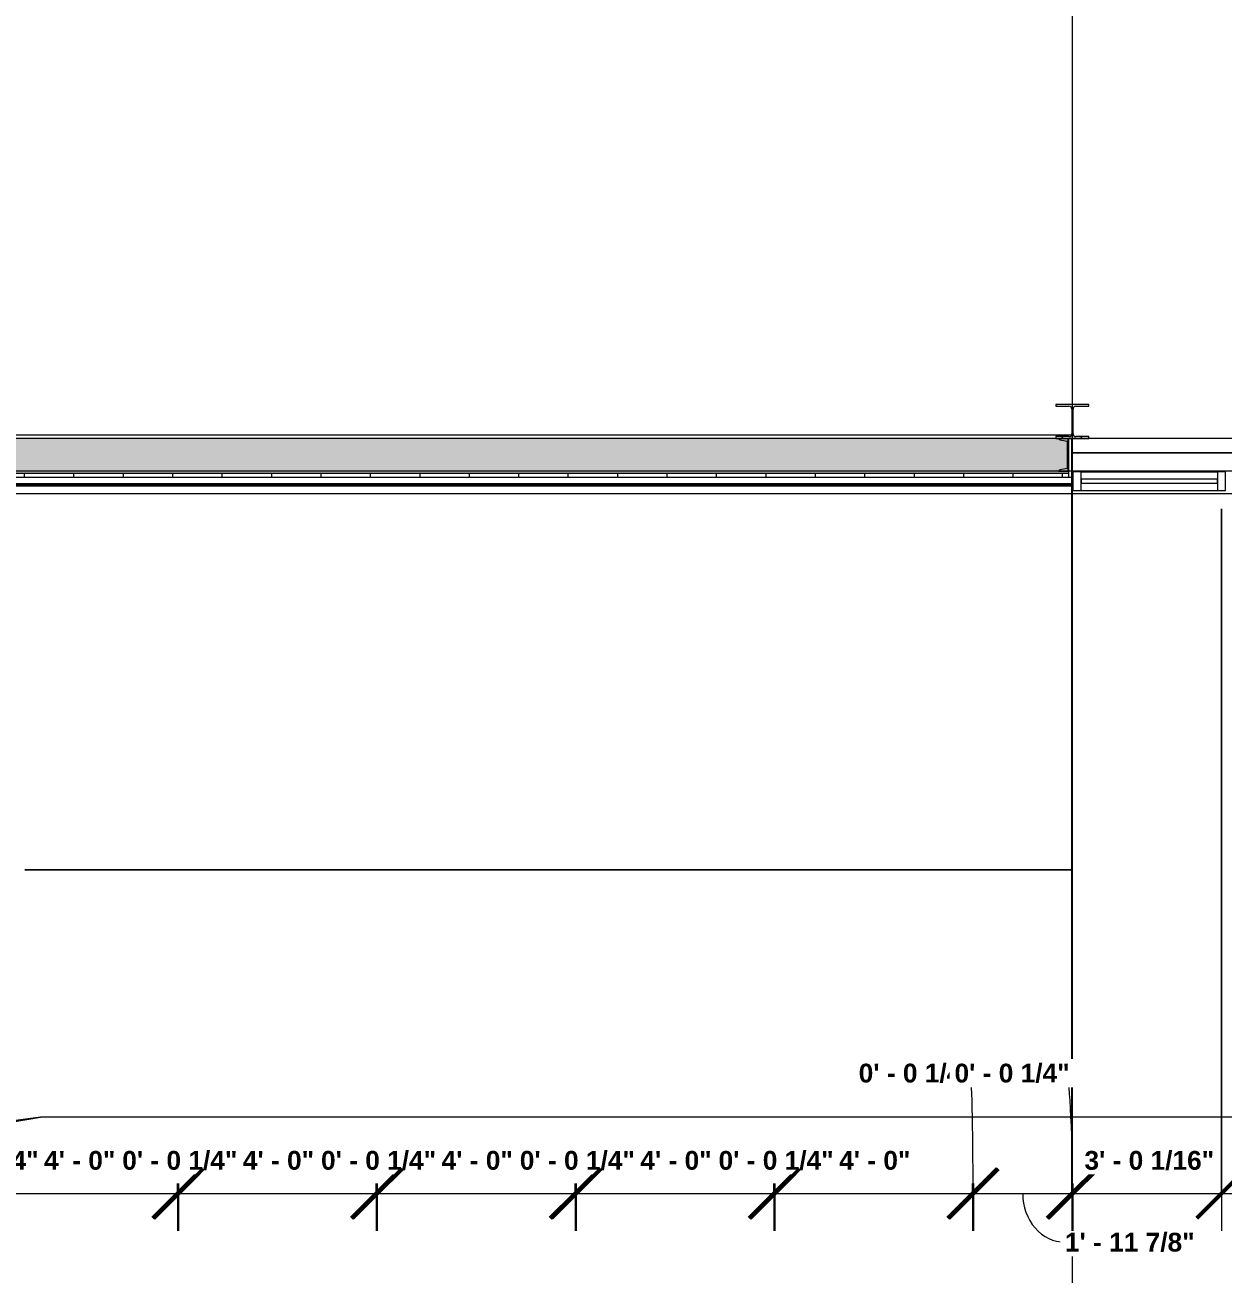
# Model space of a CAD drawing. Header units: inches. Extents: x 21568 to 24810, y -23559 to -20467.
# Drawn here: x 23700.1 to 23990.9, y -22990.2 to -22686.9 of the extents above; entities that cross this region are included whole.
import ezdxf

# ---------------------------------------------------------------- set-up
doc = ezdxf.new("R2010")
doc.units = ezdxf.units.IN
doc.header["$MEASUREMENT"] = 0
doc.linetypes.add('Grid Line 1_2_', pattern=[0.875, 0.5, -0.125, 0.125, -0.125])
for name, color, linetype, lineweight in [('A-ANNO-DIMS', 211, 'Continuous', 9), ('A-ANNO-DIMS-96', 211, 'Continuous', 9), ('A-FLOR', 192, 'Continuous', 20), ('A-GLAZ-CURT', 52, 'Continuous', 20), ('A-GLAZ-CWMG', 51, 'Continuous', 20), ('A-SITE-ROAD', 130, 'Continuous', 20), ('A-SITE-SWLK', 140, 'Continuous', 20), ('A-WALL', 113, 'Continuous', 20), ('A-WALL-PATT', 111, 'Continuous', 50), ('C-TOPO', 7, 'Continuous', 20), ('L-SITE-WALL', 31, 'Continuous', 20), ('S-COLS', 52, 'Continuous', 20), ('S-GRID', 1, 'Continuous', 9)]:
    doc.layers.add(name, color=color, linetype=linetype, lineweight=lineweight)
doc.styles.add('Arial_B_1', font='arialbd.ttf', dxfattribs={"height": 4.566403})
doc.dimstyles.new('OD_Dimension_2', dxfattribs={"dimscale": 12, "dimtxt": 4.5, "dimasz": 1, "dimexe": 0.75, "dimexo": 0.5, "dimgap": 0.375, "dimtad": 1, "dimdec": 4, "dimrnd": 0.0625, "dimzin": 1, "dimdsep": 46, "dimlunit": 4, "dimtxsty": 'Arial_B_1', "dimblk1": 'OBLIQUE', "dimblk2": 'OBLIQUE', "dimsah": 1, "dimcen": 0.09, "dimdle": 0.75, "dimazin": 0, "dimtfac": 1, "dimtdec": 4, "dimtix": 1, "dimtmove": 0, "dimatfit": 3, "dimfxl": 1, "dimtvp": 1, "dimtfill": 1, "dimfrac": 2, "dimtolj": 1, "dimtzin": 0, "dimlwd": 13, "dimlwe": 13, "dimarcsym": 2})
doc.dimstyles.new('OD_Dimension_2_1', dxfattribs={"dimscale": 12, "dimtxt": 4.5, "dimasz": 1, "dimexe": 0.75, "dimexo": 0.5, "dimgap": 0.375, "dimtad": 1, "dimdec": 4, "dimrnd": 0.0625, "dimzin": 1, "dimdsep": 46, "dimlunit": 4, "dimtxsty": 'Arial_B_1', "dimblk1": 'OBLIQUE', "dimblk2": 'OBLIQUE', "dimsah": 1, "dimcen": 0.09, "dimdle": 0.75, "dimazin": 0, "dimtfac": 1, "dimtdec": 4, "dimtix": 1, "dimtmove": 0, "dimatfit": 3, "dimfxl": 1, "dimtvp": 1, "dimtfill": 1, "dimfrac": 2, "dimtolj": 1, "dimtzin": 0, "dimlwd": 13, "dimlwe": 13, "dimarcsym": 2})
doc.dimstyles.new('OD_Dimension_2_3', dxfattribs={"dimscale": 12, "dimtxt": 4.5, "dimasz": 1, "dimexe": 0.75, "dimexo": 0.5, "dimgap": 0.375, "dimtad": 1, "dimdec": 4, "dimrnd": 0.0625, "dimzin": 1, "dimdsep": 46, "dimlunit": 4, "dimtxsty": 'Arial_B_1', "dimblk1": 'OBLIQUE', "dimblk2": 'OBLIQUE', "dimsah": 1, "dimcen": 0.09, "dimdle": 0.75, "dimazin": 0, "dimtfac": 1, "dimtdec": 4, "dimtix": 1, "dimtmove": 0, "dimatfit": 3, "dimfxl": 1, "dimtvp": 1, "dimtfill": 1, "dimfrac": 2, "dimtolj": 1, "dimtzin": 0, "dimlwd": 13, "dimlwe": 13, "dimarcsym": 2})
doc.dimstyles.new('OD_Dimension_2_4', dxfattribs={"dimscale": 12, "dimtxt": 4.5, "dimasz": 1, "dimexe": 0.75, "dimexo": 0.5, "dimgap": 0.375, "dimtad": 1, "dimdec": 4, "dimrnd": 0.0625, "dimzin": 1, "dimdsep": 46, "dimlunit": 4, "dimtxsty": 'Arial_B_1', "dimblk1": 'OBLIQUE', "dimblk2": 'OBLIQUE', "dimsah": 1, "dimcen": 0.09, "dimdle": 0.75, "dimazin": 0, "dimtfac": 1, "dimtdec": 4, "dimtix": 1, "dimtmove": 1, "dimatfit": 3, "dimfxl": 1, "dimtvp": 1, "dimtfill": 1, "dimfrac": 2, "dimtolj": 1, "dimtzin": 0, "dimlwd": 13, "dimlwe": 13, "dimarcsym": 2})

# ---------------------------------------------------------------- blocks, each defined once
blk = doc.blocks.new('Struct_Xcel_Sports Complex_rvt-1-Enlarged First Floor Plan _West_')
at = {"layer": 'A-FLOR', "color": 43, "lineweight": 13}
blk.add_line((24132.95, -22790.8), (23954.27, -22790.8), dxfattribs=at)
at = {"layer": 'L-SITE-WALL', "color": 43, "lineweight": 13}
for p, q in [((23954.27, -22790.8), (24132.95, -22790.8)), ((23954.52, -22798.8), (23375.27, -22798.8))]:
    blk.add_line(p, q, dxfattribs=at)
blk = doc.blocks.new('W-Wide Flange-Column - B2_E-V3-Enlarged First Floor Plan _West_')
at = {"layer": 'S-COLS', "lineweight": 9}
h = blk.add_hatch(dxfattribs=at)
h.set_pattern_fill('FP_4', color=8, style=0, pattern_type=2)
h.set_pattern_definition([(225, (23954.39, -22783.178), (9.503515, -9.503515), []), (225, (23954.39, -22797.578), (9.503515, -9.503515), [])])
h.paths.add_polyline_path([(-4, 4.13), (-4, 3.69), (-0.84, 3.69), (-0.35, 3.49), (-0.14, 3), (-0.14, -3), (-0.35, -3.49), (-0.84, -3.69), (-4, -3.69), (-4, -4.12), (4, -4.12), (4, -3.69), (0.84, -3.69), (0.35, -3.49), (0.14, -3), (0.14, 3), (0.35, 3.49), (0.84, 3.69), (4, 3.69), (4, 4.13)], flags=0)
at = {"layer": 'S-COLS', "color": 7}
for p, q in [((4, 4.13), (-4, 4.13)), ((-4, 4.13), (-4, 3.69)), ((-4, 3.69), (-0.84, 3.69)), ((0.84, 3.69), (4, 3.69)), ((4, 3.69), (4, 4.13)), ((-0.14, 3), (-0.14, -3)), ((0.14, -3), (0.14, 3)), ((-0.84, -3.69), (-4, -3.69)), ((-4, -3.69), (-4, -4.12)), ((-4, -4.12), (4, -4.12)), ((4, -3.69), (0.84, -3.69)), ((4, -4.12), (4, -3.69))]:
    blk.add_line(p, q, dxfattribs=at)
for centre, start, end in [((-0.84, 3), 0, 90), ((0.84, 3), 90, 180), ((-0.84, -3), 270, 0), ((0.84, -3), 180, 270)]:
    blk.add_arc(centre, 0.691, start, end, dxfattribs=at)
blk = doc.blocks.new('Rectangular Mullion - Exterior 2_ x 4_5_-1142339-Enlarged First Floor Plan _West_')
at = {"layer": 'A-GLAZ-CWMG', "color": 7}
for p, q in [((-2, 3), (0, 3)), ((-2, -1.5), (-2, 3)), ((0, 3), (0, -1.5)), ((0, -1.5), (-2, -1.5))]:
    blk.add_line(p, q, dxfattribs=at)
blk = doc.blocks.new('System Panel - INSULATED LOW-E GLAZING _SEE ELEVATIONS FOR U-FACTOR_ SHGC_ _ LT_-1142335-Enlarged First Floor Plan _West_')
at = {"layer": 'A-GLAZ-CURT', "color": 7}
for p, q in [((16.53125, -0.25), (-16.53125, -0.25)), ((-16.53125, -0.25), (-16.53125, -1.25)), ((-16.53125, -1.25), (16.53125, -1.25)), ((16.53125, -1.25), (16.53125, -0.25))]:
    blk.add_line(p, q, dxfattribs=at)
at = {"layer": 'A-GLAZ-CURT', "color": 10, "lineweight": 13}
for p, q in [((-16.53125, -1.25), (-16.53125, -0.25)), ((16.53125, -0.25), (-16.53125, -0.25)), ((-16.53125, -1.25), (16.53125, -1.25)), ((16.53125, -0.25), (16.53125, -1.25))]:
    blk.add_line(p, q, dxfattribs=at)
blk = doc.blocks.new('Rectangular Mullion - Exterior 2_ x 4_5_-1136166-Enlarged First Floor Plan _West_')
at = {"layer": 'A-GLAZ-CWMG', "color": 43, "lineweight": 13}
for p, q in [((23956.52, -22795.43), (23989.58, -22795.43)), ((23956.52, -22799.93), (23989.58, -22799.93))]:
    blk.add_line(p, q, dxfattribs=at)
blk = doc.blocks.new('Rectangular Mullion - Exterior 2_ x 4_5_-1115231-Enlarged First Floor Plan _West_')
at = {"layer": 'A-GLAZ-CWMG', "color": 7}
for p, q in [((-1, 3), (1, 3)), ((-1, -1.5), (-1, 3)), ((1, 3), (1, -1.5)), ((1, -1.5), (-1, -1.5))]:
    blk.add_line(p, q, dxfattribs=at)
blk = doc.blocks.new('DIMBLOCK143-Enlarged First Floor Plan _West_')
at = {"layer": 'A-ANNO-DIMS-96', "lineweight": 50}
for p, q in [((23688.89, -22970.65), (23694.89, -22964.65)), ((23689.14, -22970.65), (23695.14, -22964.65)), ((23688.89, -22970.65), (23682.89, -22976.65)), ((23689.14, -22970.65), (23683.14, -22976.65))]:
    blk.add_line(p, q, dxfattribs=at)
at = {"layer": 'A-ANNO-DIMS-96', "lineweight": 13}
for p, q in [((23688.89, -22968.16), (23688.89, -22979.65)), ((23688.89, -22970.65), (23688.89, -22968.16)), ((23689.14, -22968.16), (23689.14, -22979.65)), ((23689.14, -22970.65), (23689.14, -22968.16)), ((23688.89, -22970.65), (23689.14, -22970.65))]:
    blk.add_line(p, q, dxfattribs=at)
at = {"layer": 'A-ANNO-DIMS-96', "color": 0, "lineweight": 13, "insert": (23675.48, -22960.29), "char_height": 4.5664, "width": 32.4857, "attachment_point": 1, "line_spacing_factor": 0.938532, "style": 'Arial_B_1', "bg_fill": 3, "box_fill_scale": 1.25, "bg_fill_color": 0, "bg_fill_transparency": 0}
blk.add_mtext('0\' - 0 1/4"', dxfattribs=at)
blk = doc.blocks.new('_Oblique')
at = {"color": 0, "linetype": 'ByBlock', "lineweight": -2}
blk.add_line((-0.5, -0.5), (0.5, 0.5), dxfattribs=at)
blk = doc.blocks.new('DIMBLOCK144-Enlarged First Floor Plan _West_')
at = {"layer": 'A-ANNO-DIMS-96', "lineweight": 50}
for p, q in [((23689.14, -22970.65), (23695.14, -22964.65)), ((23737.14, -22970.65), (23743.14, -22964.65)), ((23689.14, -22970.65), (23683.14, -22976.65)), ((23737.14, -22970.65), (23731.14, -22976.65))]:
    blk.add_line(p, q, dxfattribs=at)
at = {"layer": 'A-ANNO-DIMS-96', "lineweight": 13}
for p, q in [((23689.14, -22968.16), (23689.14, -22979.65)), ((23689.14, -22970.65), (23689.14, -22968.16)), ((23737.14, -22968.16), (23737.14, -22979.65)), ((23737.14, -22970.65), (23737.14, -22968.16)), ((23689.14, -22970.65), (23737.14, -22970.65))]:
    blk.add_line(p, q, dxfattribs=at)
at = {"layer": 'A-ANNO-DIMS-96', "color": 0, "lineweight": 13, "insert": (23704.75, -22960.29), "char_height": 4.566, "width": 20.1429, "attachment_point": 1, "line_spacing_factor": 0.938532, "style": 'Arial_B_1', "bg_fill": 3, "box_fill_scale": 1.25, "bg_fill_color": 0, "bg_fill_transparency": 0}
blk.add_mtext('4\' - 0"', dxfattribs=at)
blk = doc.blocks.new('DIMBLOCK145-Enlarged First Floor Plan _West_')
at = {"layer": 'A-ANNO-DIMS-96', "lineweight": 50}
for p, q in [((23737.14, -22970.65), (23743.14, -22964.65)), ((23737.39, -22970.65), (23743.39, -22964.65)), ((23737.14, -22970.65), (23731.14, -22976.65)), ((23737.39, -22970.65), (23731.39, -22976.65))]:
    blk.add_line(p, q, dxfattribs=at)
at = {"layer": 'A-ANNO-DIMS-96', "lineweight": 13}
for p, q in [((23737.14, -22968.16), (23737.14, -22979.65)), ((23737.14, -22970.65), (23737.14, -22968.16)), ((23737.39, -22968.16), (23737.39, -22979.65)), ((23737.39, -22970.65), (23737.39, -22968.16)), ((23737.14, -22970.65), (23737.39, -22970.65))]:
    blk.add_line(p, q, dxfattribs=at)
at = {"layer": 'A-ANNO-DIMS-96', "color": 0, "lineweight": 13, "insert": (23723.73, -22960.29), "char_height": 4.5664, "width": 32.4857, "attachment_point": 1, "line_spacing_factor": 0.938532, "style": 'Arial_B_1', "bg_fill": 3, "box_fill_scale": 1.25, "bg_fill_color": 0, "bg_fill_transparency": 0}
blk.add_mtext('0\' - 0 1/4"', dxfattribs=at)
blk = doc.blocks.new('DIMBLOCK146-Enlarged First Floor Plan _West_')
at = {"layer": 'A-ANNO-DIMS-96', "lineweight": 50}
for p, q in [((23737.39, -22970.65), (23743.39, -22964.65)), ((23785.39, -22970.65), (23791.39, -22964.65)), ((23737.39, -22970.65), (23731.39, -22976.65)), ((23785.39, -22970.65), (23779.39, -22976.65))]:
    blk.add_line(p, q, dxfattribs=at)
at = {"layer": 'A-ANNO-DIMS-96', "lineweight": 13}
for p, q in [((23737.39, -22968.16), (23737.39, -22979.65)), ((23737.39, -22970.65), (23737.39, -22968.16)), ((23785.39, -22968.16), (23785.39, -22979.65)), ((23785.39, -22970.65), (23785.39, -22968.16)), ((23737.39, -22970.65), (23785.39, -22970.65))]:
    blk.add_line(p, q, dxfattribs=at)
at = {"layer": 'A-ANNO-DIMS-96', "color": 0, "lineweight": 13, "insert": (23753, -22960.29), "char_height": 4.566, "width": 20.1429, "attachment_point": 1, "line_spacing_factor": 0.938532, "style": 'Arial_B_1', "bg_fill": 3, "box_fill_scale": 1.25, "bg_fill_color": 0, "bg_fill_transparency": 0}
blk.add_mtext('4\' - 0"', dxfattribs=at)
blk = doc.blocks.new('DIMBLOCK147-Enlarged First Floor Plan _West_')
at = {"layer": 'A-ANNO-DIMS-96', "lineweight": 50}
for p, q in [((23785.39, -22970.65), (23791.39, -22964.65)), ((23785.64, -22970.65), (23791.64, -22964.65)), ((23785.39, -22970.65), (23779.39, -22976.65)), ((23785.64, -22970.65), (23779.64, -22976.65))]:
    blk.add_line(p, q, dxfattribs=at)
at = {"layer": 'A-ANNO-DIMS-96', "lineweight": 13}
for p, q in [((23785.39, -22968.16), (23785.39, -22979.65)), ((23785.39, -22970.65), (23785.39, -22968.16)), ((23785.64, -22968.16), (23785.64, -22979.65)), ((23785.64, -22970.65), (23785.64, -22968.16)), ((23785.39, -22970.65), (23785.64, -22970.65))]:
    blk.add_line(p, q, dxfattribs=at)
at = {"layer": 'A-ANNO-DIMS-96', "color": 0, "lineweight": 13, "insert": (23771.98, -22960.29), "char_height": 4.5664, "width": 32.4857, "attachment_point": 1, "line_spacing_factor": 0.938532, "style": 'Arial_B_1', "bg_fill": 3, "box_fill_scale": 1.25, "bg_fill_color": 0, "bg_fill_transparency": 0}
blk.add_mtext('0\' - 0 1/4"', dxfattribs=at)
blk = doc.blocks.new('DIMBLOCK148-Enlarged First Floor Plan _West_')
at = {"layer": 'A-ANNO-DIMS-96', "lineweight": 50}
for p, q in [((23785.64, -22970.65), (23791.64, -22964.65)), ((23833.64, -22970.65), (23839.64, -22964.65)), ((23785.64, -22970.65), (23779.64, -22976.65)), ((23833.64, -22970.65), (23827.64, -22976.65))]:
    blk.add_line(p, q, dxfattribs=at)
at = {"layer": 'A-ANNO-DIMS-96', "lineweight": 13}
for p, q in [((23785.64, -22968.16), (23785.64, -22979.65)), ((23785.64, -22970.65), (23785.64, -22968.16)), ((23833.64, -22968.16), (23833.64, -22979.65)), ((23833.64, -22970.65), (23833.64, -22968.16)), ((23785.64, -22970.65), (23833.64, -22970.65))]:
    blk.add_line(p, q, dxfattribs=at)
at = {"layer": 'A-ANNO-DIMS-96', "color": 0, "lineweight": 13, "insert": (23801.25, -22960.29), "char_height": 4.566, "width": 20.1429, "attachment_point": 1, "line_spacing_factor": 0.938532, "style": 'Arial_B_1', "bg_fill": 3, "box_fill_scale": 1.25, "bg_fill_color": 0, "bg_fill_transparency": 0}
blk.add_mtext('4\' - 0"', dxfattribs=at)
blk = doc.blocks.new('DIMBLOCK149-Enlarged First Floor Plan _West_')
at = {"layer": 'A-ANNO-DIMS-96', "lineweight": 50}
for p, q in [((23833.64, -22970.65), (23839.64, -22964.65)), ((23833.89, -22970.65), (23839.89, -22964.65)), ((23833.64, -22970.65), (23827.64, -22976.65)), ((23833.89, -22970.65), (23827.89, -22976.65))]:
    blk.add_line(p, q, dxfattribs=at)
at = {"layer": 'A-ANNO-DIMS-96', "lineweight": 13}
for p, q in [((23833.64, -22968.16), (23833.64, -22979.65)), ((23833.64, -22970.65), (23833.64, -22968.16)), ((23833.89, -22968.16), (23833.89, -22979.65)), ((23833.89, -22970.65), (23833.89, -22968.16)), ((23833.64, -22970.65), (23833.89, -22970.65))]:
    blk.add_line(p, q, dxfattribs=at)
at = {"layer": 'A-ANNO-DIMS-96', "color": 0, "lineweight": 13, "insert": (23820.23, -22960.29), "char_height": 4.5664, "width": 32.4857, "attachment_point": 1, "line_spacing_factor": 0.938532, "style": 'Arial_B_1', "bg_fill": 3, "box_fill_scale": 1.25, "bg_fill_color": 0, "bg_fill_transparency": 0}
blk.add_mtext('0\' - 0 1/4"', dxfattribs=at)
blk = doc.blocks.new('DIMBLOCK150-Enlarged First Floor Plan _West_')
at = {"layer": 'A-ANNO-DIMS-96', "lineweight": 50}
for p, q in [((23833.89, -22970.65), (23839.89, -22964.65)), ((23881.89, -22970.65), (23887.89, -22964.65)), ((23833.89, -22970.65), (23827.89, -22976.65)), ((23881.89, -22970.65), (23875.89, -22976.65))]:
    blk.add_line(p, q, dxfattribs=at)
at = {"layer": 'A-ANNO-DIMS-96', "lineweight": 13}
for p, q in [((23833.89, -22968.16), (23833.89, -22979.65)), ((23833.89, -22970.65), (23833.89, -22968.16)), ((23881.89, -22968.16), (23881.89, -22979.65)), ((23881.89, -22970.65), (23881.89, -22968.16)), ((23833.89, -22970.65), (23881.89, -22970.65))]:
    blk.add_line(p, q, dxfattribs=at)
at = {"layer": 'A-ANNO-DIMS-96', "color": 0, "lineweight": 13, "insert": (23849.5, -22960.29), "char_height": 4.566, "width": 20.1429, "attachment_point": 1, "line_spacing_factor": 0.938532, "style": 'Arial_B_1', "bg_fill": 3, "box_fill_scale": 1.25, "bg_fill_color": 0, "bg_fill_transparency": 0}
blk.add_mtext('4\' - 0"', dxfattribs=at)
blk = doc.blocks.new('DIMBLOCK151-Enlarged First Floor Plan _West_')
at = {"layer": 'A-ANNO-DIMS-96', "lineweight": 50}
for p, q in [((23881.89, -22970.65), (23887.89, -22964.65)), ((23882.14, -22970.65), (23888.14, -22964.65)), ((23881.89, -22970.65), (23875.89, -22976.65)), ((23882.14, -22970.65), (23876.14, -22976.65))]:
    blk.add_line(p, q, dxfattribs=at)
at = {"layer": 'A-ANNO-DIMS-96', "lineweight": 13}
for p, q in [((23881.89, -22968.16), (23881.89, -22979.65)), ((23881.89, -22970.65), (23881.89, -22968.16)), ((23882.14, -22968.16), (23882.14, -22979.65)), ((23882.14, -22970.65), (23882.14, -22968.16)), ((23881.89, -22970.65), (23882.14, -22970.65))]:
    blk.add_line(p, q, dxfattribs=at)
at = {"layer": 'A-ANNO-DIMS-96', "color": 0, "lineweight": 13, "insert": (23868.48, -22960.29), "char_height": 4.5664, "width": 32.4857, "attachment_point": 1, "line_spacing_factor": 0.938532, "style": 'Arial_B_1', "bg_fill": 3, "box_fill_scale": 1.25, "bg_fill_color": 0, "bg_fill_transparency": 0}
blk.add_mtext('0\' - 0 1/4"', dxfattribs=at)
blk = doc.blocks.new('DIMBLOCK152-Enlarged First Floor Plan _West_')
at = {"layer": 'A-ANNO-DIMS-96', "lineweight": 50}
for p, q in [((23882.14, -22970.65), (23888.14, -22964.65)), ((23930.14, -22970.65), (23936.14, -22964.65)), ((23882.14, -22970.65), (23876.14, -22976.65)), ((23930.14, -22970.65), (23924.14, -22976.65))]:
    blk.add_line(p, q, dxfattribs=at)
at = {"layer": 'A-ANNO-DIMS-96', "lineweight": 13}
for p, q in [((23882.14, -22968.16), (23882.14, -22979.65)), ((23882.14, -22970.65), (23882.14, -22968.16)), ((23930.14, -22968.16), (23930.14, -22979.65)), ((23930.14, -22970.65), (23930.14, -22968.16)), ((23882.14, -22970.65), (23930.14, -22970.65))]:
    blk.add_line(p, q, dxfattribs=at)
at = {"layer": 'A-ANNO-DIMS-96', "color": 0, "lineweight": 13, "insert": (23897.75, -22960.29), "char_height": 4.566, "width": 20.1429, "attachment_point": 1, "line_spacing_factor": 0.938532, "style": 'Arial_B_1', "bg_fill": 3, "box_fill_scale": 1.25, "bg_fill_color": 0, "bg_fill_transparency": 0}
blk.add_mtext('4\' - 0"', dxfattribs=at)
blk = doc.blocks.new('DIMBLOCK153-Enlarged First Floor Plan _West_')
at = {"layer": 'A-ANNO-DIMS-96', "lineweight": 50}
for p, q in [((23930.14, -22970.65), (23936.14, -22964.65)), ((23930.39, -22970.65), (23936.39, -22964.65)), ((23930.14, -22970.65), (23924.14, -22976.65)), ((23930.39, -22970.65), (23924.39, -22976.65))]:
    blk.add_line(p, q, dxfattribs=at)
at = {"layer": 'A-ANNO-DIMS-96', "lineweight": 13}
for p, q in [((23930.14, -22968.16), (23930.14, -22979.65)), ((23930.14, -22970.65), (23930.14, -22968.16)), ((23930.39, -22968.16), (23930.39, -22979.65)), ((23930.39, -22970.65), (23930.39, -22968.16)), ((23930.14, -22970.65), (23930.39, -22970.65))]:
    blk.add_line(p, q, dxfattribs=at)
blk.add_ellipse((23929.57, -22970.65), major_axis=(0, 29.25), ratio=0.02386, start_param=4.712389, end_param=6.283185, dxfattribs=at)
at = {"layer": 'A-ANNO-DIMS-96', "color": 0, "lineweight": 13, "insert": (23902.5, -22939.11), "char_height": 4.5664, "width": 32.4857, "attachment_point": 1, "line_spacing_factor": 0.938532, "style": 'Arial_B_1', "bg_fill": 3, "box_fill_scale": 1.25, "bg_fill_color": 0, "bg_fill_transparency": 0}
blk.add_mtext('0\' - 0 1/4"', dxfattribs=at)
blk = doc.blocks.new('DIMBLOCK154-Enlarged First Floor Plan _West_')
at = {"layer": 'A-ANNO-DIMS-96', "lineweight": 13}
for p, q in [((23954.27, -22804.62), (23954.27, -22979.65)), ((23954.27, -22970.65), (23954.27, -22804.62)), ((23930.39, -22968.16), (23930.39, -22979.65)), ((23930.39, -22970.65), (23930.39, -22968.16)), ((23930.39, -22970.65), (23954.27, -22970.65))]:
    blk.add_line(p, q, dxfattribs=at)
at = {"layer": 'A-ANNO-DIMS-96', "lineweight": 50}
for p, q in [((23930.39, -22970.65), (23936.39, -22964.65)), ((23954.27, -22970.65), (23960.27, -22964.65)), ((23930.39, -22970.65), (23924.39, -22976.65)), ((23954.27, -22970.65), (23948.27, -22976.65))]:
    blk.add_line(p, q, dxfattribs=at)
at = {"layer": 'A-ANNO-DIMS-96', "lineweight": 13}
blk.add_ellipse((23952.56, -22970.65), major_axis=(0, 11.79), ratio=0.867659, start_param=1.570796, end_param=3.141593, dxfattribs=at)
at = {"layer": 'A-ANNO-DIMS-96', "color": 0, "lineweight": 13, "insert": (23952.56, -22980.16), "char_height": 4.5664, "width": 36.6, "attachment_point": 1, "line_spacing_factor": 0.938532, "style": 'Arial_B_1', "bg_fill": 3, "box_fill_scale": 1.25, "bg_fill_color": 0, "bg_fill_transparency": 0}
blk.add_mtext('1\' - 11 7/8"', dxfattribs=at)
blk = doc.blocks.new('DIMBLOCK155-Enlarged First Floor Plan _West_')
at = {"layer": 'A-ANNO-DIMS-96', "lineweight": 13}
for p, q in [((23954.27, -22804.62), (23954.27, -22979.65)), ((23954.27, -22970.65), (23954.27, -22804.62)), ((23954.52, -22968.16), (23954.52, -22979.65)), ((23954.52, -22970.65), (23954.52, -22968.16)), ((23954.27, -22970.65), (23954.52, -22970.65))]:
    blk.add_line(p, q, dxfattribs=at)
at = {"layer": 'A-ANNO-DIMS-96', "lineweight": 50}
for p, q in [((23954.27, -22970.65), (23960.27, -22964.65)), ((23954.52, -22970.65), (23960.52, -22964.65)), ((23954.27, -22970.65), (23948.27, -22976.65)), ((23954.52, -22970.65), (23948.52, -22976.65))]:
    blk.add_line(p, q, dxfattribs=at)
at = {"layer": 'A-ANNO-DIMS-96', "lineweight": 13}
blk.add_ellipse((23952.83, -22970.65), major_axis=(0, 29.25), ratio=0.053383, start_param=4.712389, end_param=6.283185, dxfattribs=at)
at = {"layer": 'A-ANNO-DIMS-96', "color": 0, "lineweight": 13, "insert": (23925.76, -22939.11), "char_height": 4.5664, "width": 32.4857, "attachment_point": 1, "line_spacing_factor": 0.938532, "style": 'Arial_B_1', "bg_fill": 3, "box_fill_scale": 1.25, "bg_fill_color": 0, "bg_fill_transparency": 0}
blk.add_mtext('0\' - 0 1/4"', dxfattribs=at)
blk = doc.blocks.new('DIMBLOCK156-Enlarged First Floor Plan _West_')
at = {"layer": 'A-ANNO-DIMS-96', "lineweight": 13}
for p, q in [((23990.58, -22804.43), (23990.58, -22979.65)), ((23990.58, -22970.65), (23990.58, -22804.43)), ((23954.52, -22968.16), (23954.52, -22979.65)), ((23954.52, -22970.65), (23954.52, -22968.16)), ((23954.52, -22970.65), (23990.58, -22970.65))]:
    blk.add_line(p, q, dxfattribs=at)
at = {"layer": 'A-ANNO-DIMS-96', "lineweight": 50}
for p, q in [((23954.52, -22970.65), (23960.52, -22964.65)), ((23990.58, -22970.65), (23996.58, -22964.65)), ((23954.52, -22970.65), (23948.52, -22976.65)), ((23990.58, -22970.65), (23984.58, -22976.65))]:
    blk.add_line(p, q, dxfattribs=at)
at = {"layer": 'A-ANNO-DIMS-96', "color": 0, "lineweight": 13, "insert": (23957.3, -22960.29), "char_height": 4.5664, "width": 36.6, "attachment_point": 1, "line_spacing_factor": 0.938532, "style": 'Arial_B_1', "bg_fill": 3, "box_fill_scale": 1.25, "bg_fill_color": 0, "bg_fill_transparency": 0}
blk.add_mtext('3\' - 0 1/16"', dxfattribs=at)
blk = doc.blocks.new('DIMBLOCK157-Enlarged First Floor Plan _West_')
at = {"layer": 'A-ANNO-DIMS-96', "lineweight": 13}
for p, q in [((23990.58, -22804.43), (23990.58, -22979.65)), ((23990.58, -22970.65), (23990.58, -22804.43)), ((24026.77, -22804.43), (24026.77, -22979.65)), ((24026.77, -22970.65), (24026.77, -22804.43)), ((23990.58, -22970.65), (24026.77, -22970.65))]:
    blk.add_line(p, q, dxfattribs=at)
at = {"layer": 'A-ANNO-DIMS-96', "lineweight": 50}
for p, q in [((23990.58, -22970.65), (23996.58, -22964.65)), ((24026.77, -22970.65), (24032.77, -22964.65)), ((23990.58, -22970.65), (23984.58, -22976.65)), ((24026.77, -22970.65), (24020.77, -22976.65))]:
    blk.add_line(p, q, dxfattribs=at)
at = {"layer": 'A-ANNO-DIMS-96', "color": 0, "lineweight": 13, "insert": (23993.42, -22960.29), "char_height": 4.5664, "width": 36.6, "attachment_point": 1, "line_spacing_factor": 0.938532, "style": 'Arial_B_1', "bg_fill": 3, "box_fill_scale": 1.25, "bg_fill_color": 0, "bg_fill_transparency": 0}
blk.add_mtext('3\' - 0 3/16"', dxfattribs=at)

msp = doc.modelspace()

# ---------------------------------------------------------------- hatches: boundary and pattern name
at = {"layer": 'A-WALL-PATT', "lineweight": 9}
h = msp.add_hatch(dxfattribs=at)
h.set_pattern_fill('FP_7', color=8, style=0, pattern_type=2)
h.set_pattern_definition([(161.57, (0.48, 0.48), (-3.839953776, -1.544e-05), [0, -27.322, 3.034, 0]), (18.43, (-0.48, 0.48), (-3.839953776, 1.544e-05), [0, -27.322, 3.034, 0]), (108.43, (0.48, 0.48), (1.919622, -9.60052459), [9.106, -21.25]), (71.57, (-0.48, 0.48), (1.919622, 9.60052459), [9.106, -21.25])])
h.paths.add_polyline_path([(23376.26523, -22795.30281), (23953.51523, -22795.30281), (23953.51523, -22787.30281), (23376.26523, -22787.30281), (23376.26523, -22791.84721)], flags=0)
h = msp.add_hatch(dxfattribs=at)
h.set_pattern_fill('FP_9', color=8, style=0, pattern_type=2)
h.set_pattern_definition([(0, (0, 0), (15.36, 3.84), [1.267, -10.253, 1.267, -10.253, -61.44]), (0, (0, 0), (15.36, 3.84), [-23.04, 1.267, -21.773, 1.267, -10.253, -26.88]), (0, (0, 0), (15.36, 3.84), [-57.6, 1.267, -6.413, 1.267, -17.933]), (120, (5.76, 1.92), (-11.00553755, 11.3821502), [1.267, -10.253, 1.267, -10.253, -61.44]), (120, (5.76, 1.92), (-11.00553755, 11.3821502), [-23.04, 1.267, -21.773, 1.267, -10.253, -26.88]), (120, (5.76, 1.92), (-11.00553755, 11.3821502), [-57.6, 1.267, -6.413, 1.267, -17.933]), (240, (7.68, 9.6), (-4.35446245, -15.2221502), [1.267, -10.253, 1.267, -10.253, -61.44]), (240, (7.68, 9.6), (-4.35446245, -15.2221502), [-23.04, 1.267, -21.773, 1.267, -10.253, -26.88]), (240, (7.68, 9.6), (-4.35446245, -15.2221502), [-57.6, 1.267, -6.413, 1.267, -17.933])])
h.paths.add_polyline_path([(23376.26523, -22795.80281), (23953.51523, -22795.80281), (23953.51523, -22795.30281), (23376.26523, -22795.30281)], flags=0)
h = msp.add_hatch(dxfattribs=at)
h.set_pattern_fill('FP_10', color=8, style=0, pattern_type=2)
h.set_pattern_definition([(0, (0, 0), (0, 12), []), (90, (0, 0), (-12, 7e-16), [])])
h.paths.add_polyline_path([(23953.51523, -22796.80281), (23953.51523, -22795.80281), (23376.26523, -22795.80281), (23376.26523, -22796.80281), (23941.63509, -22796.80281)], flags=0)
at = {"layer": 'S-COLS', "lineweight": 9}
h = msp.add_hatch(dxfattribs=at)
h.set_pattern_fill('FP_6', color=8, style=0, pattern_type=2)
h.set_pattern_definition([(45, (0, 0), (-9.503515, 9.503515), []), (45, (0, 14.4), (-9.503515, 9.503515), [])])
h.paths.add_polyline_path([(23953.39023, -22795.30281), (23953.39023, -22787.30281), (23951.05023, -22787.30281), (23951.16445, -22787.57858), (23951.44023, -22787.69281), (23953.08723, -22787.95367), (23953.08723, -22794.65195), (23951.44023, -22794.91281), (23951.16445, -22795.02704), (23951.05023, -22795.30281)], flags=0)

# ---------------------------------------------------------------- linework, layer by layer
at = {"layer": 'A-SITE-ROAD', "color": 43, "lineweight": 13}
msp.add_line((24312.22509, -22952.06748), (23703.90309, -22952.06748), dxfattribs=at)
msp.add_arc((23750.97277, -23308.97705), 360, 97.5128826, 110, dxfattribs=at)
at = {"layer": 'A-SITE-SWLK', "color": 43, "lineweight": 13}
for p, q in [((23954.26523, -22892.06748), (23954.26523, -22799.42781)), ((23700.11605, -22892.06748), (23954.26523, -22892.06748))]:
    msp.add_line(p, q, dxfattribs=at)
at = {"layer": 'A-WALL', "color": 7}
for p, q in [((23954.09036, -22786.55281), (23665.19009, -22786.55281)), ((23950.39023, -22787.30281), (23668.89023, -22787.30281)), ((23953.51523, -22796.80281), (23953.51523, -22787.30281)), ((23954.26523, -22798.61531), (23954.26523, -22787.30281)), ((23953.51523, -22795.30281), (23376.26523, -22795.30281)), ((23953.51523, -22795.80281), (23376.26523, -22795.80281)), ((23954.26523, -22796.80281), (23375.51523, -22796.80281)), ((23954.26523, -22798.30281), (23375.51523, -22798.30281)), ((23375.51523, -22798.61531), (23954.26523, -22798.61531))]:
    msp.add_line(p, q, dxfattribs=at)
at = {"layer": 'C-TOPO', "color": 43, "lineweight": 13}
for p, q in [((24132.95273, -22790.80225), (23954.26523, -22790.80225)), ((23954.26465, -22892.06689), (23954.26465, -22798.80322)), ((23954.26465, -22798.80322), (23954.51523, -22798.80322)), ((23954.51523, -22798.80322), (23954.26465, -22798.80322)), ((23954.26465, -22798.80322), (23954.26465, -22892.06689)), ((23700.11572, -22892.06689), (23954.26465, -22892.06689)), ((23954.26465, -22892.06689), (23700.11572, -22892.06689)), ((23703.90381, -22952.06689), (23678.12109, -22956.4248)), ((23678.12109, -22956.4248), (23703.90381, -22952.06689)), ((24312.22509, -22952.06689), (23703.90381, -22952.06689)), ((24312.22509, -22952.06689), (23703.90381, -22952.06689))]:
    msp.add_line(p, q, dxfattribs=at)
at = {"layer": 'L-SITE-WALL', "color": 43, "lineweight": 13}
for p, q in [((23375.26523, -22798.80281), (23954.51523, -22798.80281)), ((24312.22509, -22800.80281), (22775.01523, -22800.80281))]:
    msp.add_line(p, q, dxfattribs=at)
at = {"layer": 'S-COLS', "color": 7}
for p, q in [((23953.39023, -22795.30281), (23953.39023, -22787.30281)), ((23951.44023, -22787.69281), (23953.08723, -22787.95367)), ((23953.08723, -22787.95367), (23953.08723, -22794.65195)), ((23951.05023, -22795.30281), (23953.39023, -22795.30281)), ((23953.08723, -22794.65195), (23951.44023, -22794.91281))]:
    msp.add_line(p, q, dxfattribs=at)
for centre, start, end in [((23951.44023, -22787.30281), 180, 270), ((23951.44023, -22795.30281), 90, 180)]:
    msp.add_arc(centre, 0.39, start, end, dxfattribs=at)
at = {"layer": 'S-GRID', "linetype": 'Grid Line 1_2_'}
for p, q in [((23954.39023, -23071.83025), (23954.39023, -20713.12653)), ((23954.39023, -23130.6211), (23954.39023, -20902.42781)), ((24479.10753, -22787.30281), (21657.56096, -22787.30281)), ((24588.97484, -22787.30281), (21790.20666, -22787.30281)), ((24431.10753, -22795.30281), (21705.56096, -22795.30281)), ((24540.97484, -22795.30281), (21852.86259, -22795.30281))]:
    msp.add_line(p, q, dxfattribs=at)

# ---------------------------------------------------------------- block references
at = {"layer": 'A-GLAZ-CURT', "color": 10, "lineweight": 13, "rotation": 180}
msp.add_blockref('System Panel - INSULATED LOW-E GLAZING _SEE ELEVATIONS FOR U-FACTOR_ SHGC_ _ LT_-1142335-Enlarged First Floor Plan _West_', (23973.04648, -22798.42781), dxfattribs=at)
at = {"layer": 'A-GLAZ-CWMG', "color": 43, "lineweight": 13, "extrusion": (0, 0, -1)}
for name, p in [('Rectangular Mullion - Exterior 2_ x 4_5_-1142339-Enlarged First Floor Plan _West_', (-23954.51523, -22798.42781)), ('Rectangular Mullion - Exterior 2_ x 4_5_-1115231-Enlarged First Floor Plan _West_', (-23990.57773, -22798.42781))]:
    msp.add_blockref(name, p, dxfattribs=at)
at = {"layer": 'A-GLAZ-CWMG', "color": 43, "lineweight": 13}
msp.add_blockref('Rectangular Mullion - Exterior 2_ x 4_5_-1136166-Enlarged First Floor Plan _West_', (0, 0), dxfattribs=at)
at = {"layer": 'S-COLS', "color": 43, "lineweight": 13, "rotation": 180}
msp.add_blockref('W-Wide Flange-Column - B2_E-V3-Enlarged First Floor Plan _West_', (23954.39023, -22783.17781), dxfattribs=at)

# ---------------------------------------------------------------- next in the draw order: dimensions: what is measured, and where the dimension line sits
at = {"layer": 'A-ANNO-DIMS', "lineweight": 13}
dim = msp.add_linear_dim(base=(23689.14023, -22970.64582), p1=(23688.89023, -22962.16053), p2=(23689.14023, -22962.16053), dimstyle='OD_Dimension_2_3', override={"dimpost": '<>', "dimfxl": 0.25}, dxfattribs=at)
dim.commit()
dim.dimension.update_dxf_attribs({"geometry": 'DIMBLOCK143-Enlarged First Floor Plan _West_', "text_midpoint": (23689.01523, -22963.78474)})

# ---------------------------------------------------------------- next in the draw order: dimensions: what is measured, and where the dimension line sits
dim = msp.add_linear_dim(base=(23737.14023, -22970.64582), p1=(23689.14023, -22962.16053), p2=(23737.14023, -22962.16053), dimstyle='OD_Dimension_2_3', override={"dimpost": '<>', "dimfxl": 48}, dxfattribs=at)
dim.commit()
dim.dimension.update_dxf_attribs({"geometry": 'DIMBLOCK144-Enlarged First Floor Plan _West_', "text_midpoint": (23713.14023, -22963.81433)})

# ---------------------------------------------------------------- next in the draw order: dimensions: what is measured, and where the dimension line sits
dim = msp.add_linear_dim(base=(23737.39023, -22970.64582), p1=(23737.14023, -22962.16053), p2=(23737.39023, -22962.16053), dimstyle='OD_Dimension_2_3', override={"dimpost": '<>', "dimfxl": 0.25}, dxfattribs=at)
dim.commit()
dim.dimension.update_dxf_attribs({"geometry": 'DIMBLOCK145-Enlarged First Floor Plan _West_', "text_midpoint": (23737.26523, -22963.78474)})

# ---------------------------------------------------------------- next in the draw order: dimensions: what is measured, and where the dimension line sits
dim = msp.add_linear_dim(base=(23785.39023, -22970.64582), p1=(23737.39023, -22962.16053), p2=(23785.39023, -22962.16053), dimstyle='OD_Dimension_2_3', override={"dimpost": '<>', "dimfxl": 48}, dxfattribs=at)
dim.commit()
dim.dimension.update_dxf_attribs({"geometry": 'DIMBLOCK146-Enlarged First Floor Plan _West_', "text_midpoint": (23761.39023, -22963.81433)})

# ---------------------------------------------------------------- next in the draw order: dimensions: what is measured, and where the dimension line sits
dim = msp.add_linear_dim(base=(23785.64023, -22970.64582), p1=(23785.39023, -22962.16053), p2=(23785.64023, -22962.16053), dimstyle='OD_Dimension_2_3', override={"dimpost": '<>', "dimfxl": 0.25}, dxfattribs=at)
dim.commit()
dim.dimension.update_dxf_attribs({"geometry": 'DIMBLOCK147-Enlarged First Floor Plan _West_', "text_midpoint": (23785.51523, -22963.78474)})

# ---------------------------------------------------------------- next in the draw order: dimensions: what is measured, and where the dimension line sits
dim = msp.add_linear_dim(base=(23833.64023, -22970.64582), p1=(23785.64023, -22962.16053), p2=(23833.64023, -22962.16053), dimstyle='OD_Dimension_2_3', override={"dimpost": '<>', "dimfxl": 48}, dxfattribs=at)
dim.commit()
dim.dimension.update_dxf_attribs({"geometry": 'DIMBLOCK148-Enlarged First Floor Plan _West_', "text_midpoint": (23809.64023, -22963.81433)})

# ---------------------------------------------------------------- next in the draw order: dimensions: what is measured, and where the dimension line sits
dim = msp.add_linear_dim(base=(23833.89023, -22970.64582), p1=(23833.64023, -22962.16053), p2=(23833.89023, -22962.16053), dimstyle='OD_Dimension_2_3', override={"dimpost": '<>', "dimfxl": 0.25}, dxfattribs=at)
dim.commit()
dim.dimension.update_dxf_attribs({"geometry": 'DIMBLOCK149-Enlarged First Floor Plan _West_', "text_midpoint": (23833.76523, -22963.78474)})

# ---------------------------------------------------------------- next in the draw order: dimensions: what is measured, and where the dimension line sits
dim = msp.add_linear_dim(base=(23881.89023, -22970.64582), p1=(23833.89023, -22962.16053), p2=(23881.89023, -22962.16053), dimstyle='OD_Dimension_2_3', override={"dimpost": '<>', "dimfxl": 48}, dxfattribs=at)
dim.commit()
dim.dimension.update_dxf_attribs({"geometry": 'DIMBLOCK150-Enlarged First Floor Plan _West_', "text_midpoint": (23857.89023, -22963.81433)})

# ---------------------------------------------------------------- next in the draw order: dimensions: what is measured, and where the dimension line sits
dim = msp.add_linear_dim(base=(23882.14023, -22970.64582), p1=(23881.89023, -22962.16053), p2=(23882.14023, -22962.16053), dimstyle='OD_Dimension_2_3', override={"dimpost": '<>', "dimfxl": 0.25}, dxfattribs=at)
dim.commit()
dim.dimension.update_dxf_attribs({"geometry": 'DIMBLOCK151-Enlarged First Floor Plan _West_', "text_midpoint": (23882.01523, -22963.78474)})

# ---------------------------------------------------------------- next in the draw order: dimensions: what is measured, and where the dimension line sits
dim = msp.add_linear_dim(base=(23930.14023, -22970.64582), p1=(23882.14023, -22962.16053), p2=(23930.14023, -22962.16053), dimstyle='OD_Dimension_2_3', override={"dimpost": '<>', "dimfxl": 48}, dxfattribs=at)
dim.commit()
dim.dimension.update_dxf_attribs({"geometry": 'DIMBLOCK152-Enlarged First Floor Plan _West_', "text_midpoint": (23906.14023, -22963.81433)})

# ---------------------------------------------------------------- next in the draw order: dimensions: what is measured, and where the dimension line sits
dim = msp.add_linear_dim(base=(23930.39023, -22970.64582), p1=(23930.14023, -22962.16053), p2=(23930.39023, -22962.16053), dimstyle='OD_Dimension_2_4', override={"dimpost": '<>', "dimfxl": 0.25}, dxfattribs=at)
dim.commit()
dim.dimension.update_dxf_attribs({"geometry": 'DIMBLOCK153-Enlarged First Floor Plan _West_', "text_midpoint": (23918.73865, -22942.15537), "dimtype": 160})

# ---------------------------------------------------------------- next in the draw order: dimensions: what is measured, and where the dimension line sits
dim = msp.add_linear_dim(base=(23954.26523, -22970.64582), p1=(23930.39023, -22962.16053), p2=(23954.26523, -22798.61531), dimstyle='OD_Dimension_2_4', override={"dimpost": '<>', "dimfxl": 165.278722}, dxfattribs=at)
dim.commit()
dim.dimension.update_dxf_attribs({"geometry": 'DIMBLOCK154-Enlarged First Floor Plan _West_', "text_midpoint": (23970.86082, -22983.20331), "dimtype": 160})

# ---------------------------------------------------------------- next in the draw order: dimensions: what is measured, and where the dimension line sits
dim = msp.add_linear_dim(base=(23954.51523, -22970.64582), p1=(23954.26523, -22798.61531), p2=(23954.51523, -22962.16053), dimstyle='OD_Dimension_2_4', override={"dimpost": '<>', "dimfxl": 163.545415}, dxfattribs=at)
dim.commit()
dim.dimension.update_dxf_attribs({"geometry": 'DIMBLOCK155-Enlarged First Floor Plan _West_', "text_midpoint": (23942, -22942.15537), "dimtype": 160})

# ---------------------------------------------------------------- next in the draw order: dimensions: what is measured, and where the dimension line sits
dim = msp.add_linear_dim(base=(23990.57773, -22970.64582), p1=(23954.51523, -22962.16053), p2=(23990.57773, -22798.42781), dimstyle='OD_Dimension_2', override={"dimpost": '<>', "dimfxl": 167.657116}, dxfattribs=at)
dim.commit()
dim.dimension.update_dxf_attribs({"geometry": 'DIMBLOCK156-Enlarged First Floor Plan _West_', "text_midpoint": (23972.54648, -22963.78474)})

# ---------------------------------------------------------------- next in the draw order: dimensions: what is measured, and where the dimension line sits
dim = msp.add_linear_dim(base=(24026.76523, -22970.64582), p1=(23990.57773, -22798.42781), p2=(24026.76523, -22798.42781), dimstyle='OD_Dimension_2_1', override={"dimpost": '<>', "dimfxl": 36.1875}, dxfattribs=at)
dim.commit()
dim.dimension.update_dxf_attribs({"geometry": 'DIMBLOCK157-Enlarged First Floor Plan _West_', "text_midpoint": (24008.67148, -22963.78474)})

# ---------------------------------------------------------------- next in the draw order: block references
at = {"lineweight": 5}
msp.add_blockref('Struct_Xcel_Sports Complex_rvt-1-Enlarged First Floor Plan _West_', (0, 0), dxfattribs=at)

doc.saveas('drawing.dxf')
